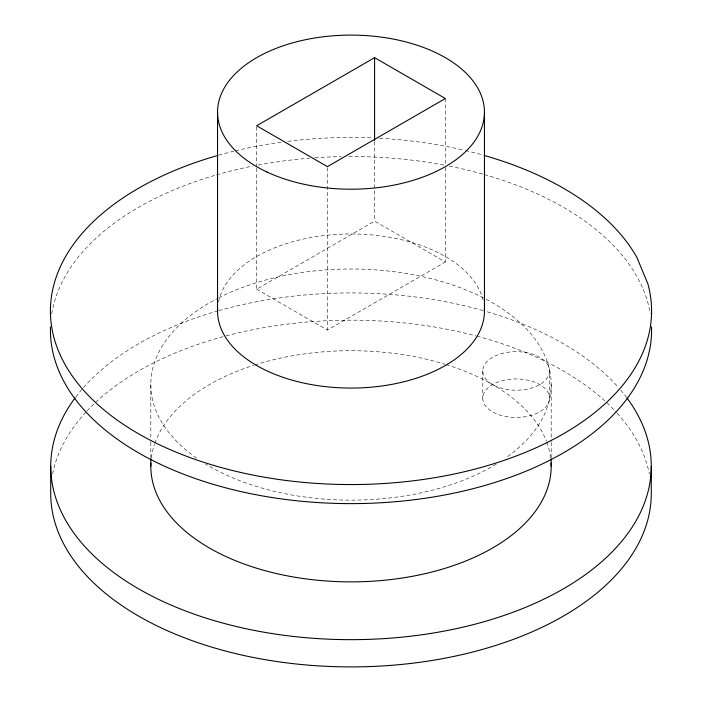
<?xml version="1.0" encoding="UTF-8"?>
<svg xmlns="http://www.w3.org/2000/svg" width="702" height="702" viewBox="0 0 702 702"><rect width="100%" height="100%" fill="white"/><g stroke="black" fill="none" stroke-linecap="round" stroke-linejoin="round"><path stroke-width="0.53" stroke-dasharray="3.51 2.63" d="M256.634 168.269L256.634 289.224L374.596 221.121L445.366 261.978L445.366 166.093M256.634 289.224L327.404 330.08L445.366 261.978M551.184 384.573L551.184 441.233M551.184 442.321L551.184 457.581M549.508 370.946A33.363 19.261 0 0 1 499.464 387.636A33.363 19.261 0 0 1 499.464 354.264A33.363 19.261 0 0 1 549.508 370.946L549.508 398.192A33.363 19.261 0 0 1 499.464 414.873A33.363 19.261 0 0 1 499.464 381.511A33.363 19.261 0 0 1 549.508 398.192M482.783 370.946L482.783 398.192M445.366 98.526L445.366 164.996M374.596 141.576L374.596 221.121M327.404 167.725L327.404 330.08M256.634 126.86L256.634 167.181M150.816 384.573L150.816 441.233M150.816 442.321L150.816 457.581M218.471 301.957A133.459 77.053 0 0 1 351 233.968A133.459 77.053 0 0 1 483.529 301.957M52.641 473.964A300.28 173.368 0 0 1 86.258 411.723M86.978 410.951A300.28 173.368 0 0 1 225.009 336.17M226.053 335.889A300.28 173.368 0 0 1 475.947 335.889M476.991 336.17A300.28 173.368 0 0 1 616.453 412.495M617.155 413.276A300.28 173.368 0 0 1 649.359 473.964M75.816 396.92A300.28 173.368 0 0 1 82.722 388.425M83.45 387.592A300.28 173.368 0 0 1 217.752 310.933M218.778 310.644A300.28 173.368 0 0 1 485.275 311.232M487.32 311.828A300.28 173.368 0 0 1 618.55 387.592M620.726 390.101A300.28 173.368 0 0 1 626.184 396.92M151.36 457.757A200.184 115.576 0 0 1 154.493 444.252M154.835 443.26A200.184 115.576 0 0 1 253.72 365.286M254.782 364.943A200.184 115.576 0 0 1 445.094 364.277M446.156 364.61A200.184 115.576 0 0 1 546.446 441.286M546.814 442.269A200.184 115.576 0 0 1 550.64 457.757M51.746 313.75A300.588 173.543 0 0 1 214.54 175.456M216.585 174.859A300.588 173.543 0 0 1 252.667 166.093M258.117 165.04A300.588 173.543 0 0 1 309.389 158.213M314.829 157.801A300.588 173.543 0 0 1 341.137 156.634M348.815 156.546A300.588 173.543 0 0 1 443.883 165.04M449.333 166.093A300.588 173.543 0 0 1 483.353 174.271M484.389 174.57A300.588 173.543 0 0 1 650.254 313.75M486.196 299.333A200.184 115.576 0 0 1 505.422 458.116M496.358 464.04A200.184 115.576 0 0 1 205.642 464.04M196.578 458.116A200.184 115.576 0 0 1 217.664 298.359M218.612 297.876A200.184 115.576 0 0 1 485.266 298.841M218.647 155.203A300.588 173.543 0 0 1 234.371 151.07M235.433 150.816A300.588 173.543 0 0 1 281.362 142.199M287.802 141.356A300.588 173.543 0 0 1 372.938 137.934M379.519 138.259A300.588 173.543 0 0 1 464.426 150.307M465.496 150.553A300.588 173.543 0 0 1 483.353 155.203"/><path stroke-width="1.05" d="M374.596 57.669L256.634 125.772L327.404 166.637L445.366 98.526L374.596 57.669L374.596 140.479M651.28 466.295L651.28 493.532A300.28 173.368 0 0 1 351 666.9A300.28 173.368 0 0 1 50.719 493.532L50.719 466.295M551.184 458.669L551.184 466.295M484.459 112.153L484.459 311.012M217.541 112.153L217.541 311.012M150.816 458.669L150.816 466.295M484.354 307.994A133.459 77.053 0 0 1 351 388.066A133.459 77.053 0 0 1 217.646 307.994M626.833 397.788A300.28 173.368 0 0 1 351 639.662A300.28 173.368 0 0 1 75.167 397.788M551.105 463.101A200.184 115.576 0 0 1 351 581.87A200.184 115.576 0 0 1 150.895 463.101M651.535 326.825A300.588 173.543 0 0 1 351 503.624A300.588 173.543 0 0 1 50.465 326.825M217.611 155.493A300.588 173.543 0 0 0 69.559 371.972A300.588 173.543 0 0 0 427.685 478.817A300.588 173.543 0 0 0 647.885 283.871L636.872 257.388A300.588 173.543 0 0 0 484.389 155.493M267.014 172.034A133.459 77.053 0 0 0 482.809 124.201A133.459 77.053 0 0 0 303.176 40.216A133.459 77.053 0 0 0 267.014 172.034"/></g></svg>
